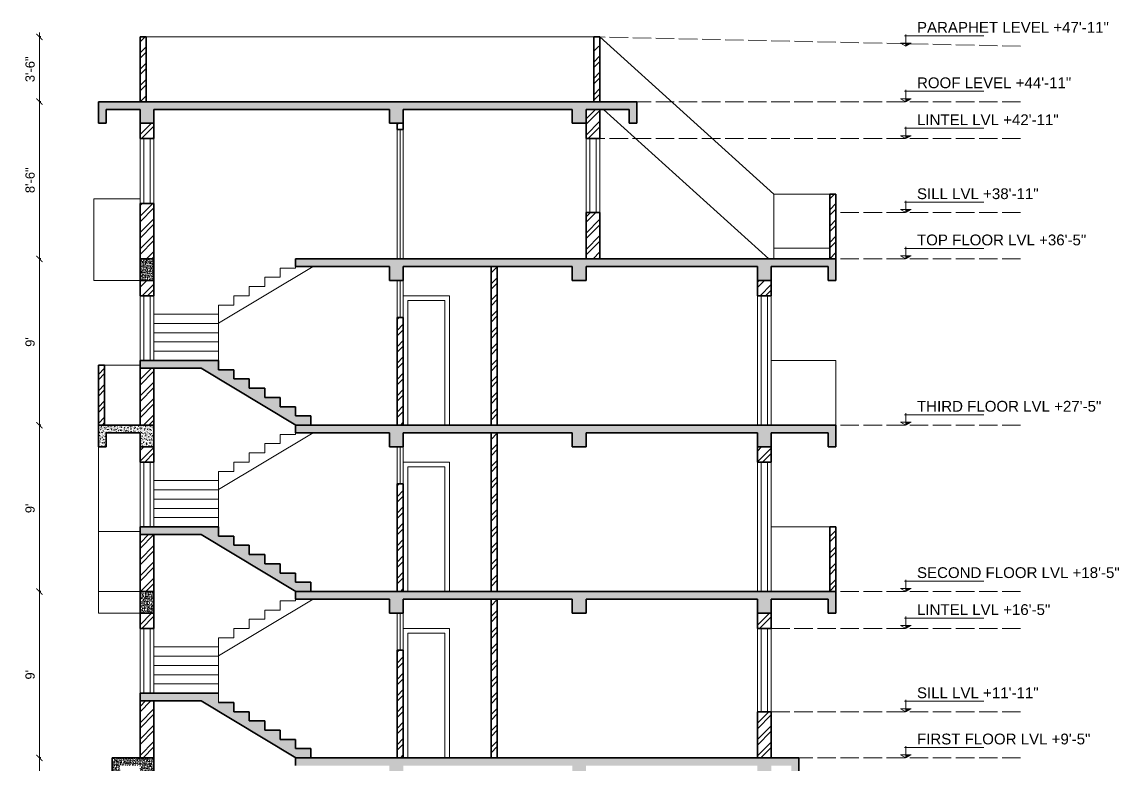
# Model space of a CAD drawing. Header units: inches. Extents: x 122663 to 154153, y 34228 to 39758.
# Drawn here: x 125015 to 125728, y 36580 to 37062 of the extents above; entities that cross this region are included whole.
import ezdxf

# ---------------------------------------------------------------- set-up
doc = ezdxf.new("R2010")
doc.units = ezdxf.units.IN
doc.header["$MEASUREMENT"] = 0
doc.header["$PDMODE"] = 35
doc.linetypes.add('ACAD_ISO02W100', pattern=[15, 12, -3])
for name, color, linetype, lineweight in [('Hatch', 9, 'Continuous', 9), ('Hidden', 254, 'ACAD_ISO02W100', 15), ('Stairs', 61, 'Continuous', 18), ('TEXT', 255, 'Continuous', 35), ('Walls', 11, 'Continuous', 35), ('Windows', 151, 'Continuous', 15)]:
    doc.layers.add(name, color=color, linetype=linetype, lineweight=lineweight)
doc.styles.get("Standard").update_dxf_attribs({"font": 'arial.ttf'})
doc.dimstyles.get("Standard").update_dxf_attribs({"dimtxt": 6, "dimasz": 4, "dimexe": 0, "dimexo": 6, "dimgap": 3, "dimtad": 1, "dimdec": 0, "dimzin": 0, "dimdsep": 46, "dimlunit": 4, "dimtxsty": 'Standard', "dimblk": 'ARCHTICK', "dimcen": 0.09, "dimdle": 3, "dimclrd": 256, "dimadec": 0, "dimazin": 0, "dimtfac": 1, "dimtdec": 0, "dimtofl": 0, "dimtmove": 0, "dimatfit": 3, "dimfxl": 1, "dimfxlon": 1, "dimtolj": 1, "dimtzin": 0, "dimlwd": -1, "dimarcsym": 0})
pattern_1 = [(50, (32871.2815, 140.6406), (2.151780548, -0.188256405), [0.225, -2.475]), (355, (32871.2815, 140.6406), (-0.416254, 2.2565764), [0.18, -1.98]), (100.4514445, (32871.4608, 140.6249), (1.73552654, 2.068319973), [0.191220576, -2.103426336]), (46.1842, (32871.2815, 141.2406), (3.20172399, -0.49655784), [0.3375, -3.7125]), (96.6356355, (32871.5483, 141.1992), (2.80398584, 2.9223558), [0.28683103, -3.15514128]), (351.184164, (32871.2815, 141.2406), (2.80398584, 2.9223558), [0.27, -2.97]), (21, (32871.5815, 141.0906), (1.790721156, -1.207856672), [0.225, -2.475]), (326, (32871.5815, 141.0906), (0.729945996, 2.175450135), [0.18, -1.98]), (71.4514447, (32871.7307, 140.99), (2.52066713, 0.96759346), [0.19122057, -2.103426336]), (37.5, (32871.2815, 140.6406), (0.036479566, 0.9986815615), [0, -1.956, 0, -2.01, 0, -1.9875]), (7.5, (32871.2815, 140.6406), (0.789208612, 1.183235136), [0, -1.146, 0, -1.911, 0, -0.7575]), (327.5, (32870.6125, 140.6406), (1.6014673085, -0.067664615), [0, -0.75, 0, -2.34, 0, -3.105]), (317.5, (32870.3125, 140.6406), (1.749558508, 0.300314947), [0, -0.975, 0, -1.554, 0, -2.205])]
pattern_2 = [(45, (32941.093, 140.6406), (-5.30330086, 5.30330086), []), (45, (32944.629, 140.6406), (-5.30330086, 5.30330086), [])]
pattern_3 = [(50, (32941.0932, 140.6406), (2.151780548, -0.188256405), [0.225, -2.475]), (355, (32941.0932, 140.6406), (-0.416254, 2.2565764), [0.18, -1.98]), (100.4514445, (32941.2725, 140.6249), (1.73552654, 2.068319973), [0.191220576, -2.103426336]), (46.1842, (32941.0932, 141.2406), (3.20172399, -0.49655784), [0.3375, -3.7125]), (96.6356355, (32941.36, 141.1992), (2.80398584, 2.9223558), [0.28683103, -3.15514128]), (351.184164, (32941.0932, 141.2406), (2.80398584, 2.9223558), [0.27, -2.97]), (21, (32941.3932, 141.0906), (1.790721156, -1.207856672), [0.225, -2.475]), (326, (32941.3932, 141.0906), (0.729945996, 2.175450135), [0.18, -1.98]), (71.4514447, (32941.5424, 140.99), (2.52066713, 0.96759346), [0.19122057, -2.103426336]), (37.5, (32941.0932, 140.6406), (0.036479566, 0.9986815615), [0, -1.956, 0, -2.01, 0, -1.9875]), (7.5, (32941.0932, 140.6406), (0.789208612, 1.183235136), [0, -1.146, 0, -1.911, 0, -0.7575]), (327.5, (32940.4242, 140.6406), (1.6014673085, -0.067664615), [0, -0.75, 0, -2.34, 0, -3.105]), (317.5, (32940.1242, 140.6406), (1.749558508, 0.300314947), [0, -0.975, 0, -1.554, 0, -2.205])]
pattern_4 = [(45, (32939.4145, 140.6406), (-5.30330086, 5.30330086), []), (45, (32942.95, 140.6406), (-5.30330086, 5.30330086), [])]
pattern_5 = [(45, (32828.1946, 140.6406), (-5.30330086, 5.30330086), []), (45, (32831.73, 140.6406), (-5.30330086, 5.30330086), [])]

# ---------------------------------------------------------------- blocks, each defined once
blk = doc.blocks.new('ARROW')
at = {"layer": 'Hatch'}
h = blk.add_hatch(color=256, dxfattribs=at)
h.dxf.hatch_style = 1
h.paths.add_polyline_path([(12191116, -1270860), (12191485, -1270660), (12191116, -1270660)])
for p, q in [((12191016, -1270160), (12196383, -1270160)), ((12191116, -1270860), (12191116, -1270060)), ((12191485, -1270660), (12190746, -1270660)), ((12190746, -1270660), (12191116, -1270860)), ((12191485, -1270660), (12191116, -1270860))]:
    blk.add_line(p, q, dxfattribs=at)
blk = doc.blocks.new('_ArchTick')
at = {"color": 0, "linetype": 'ByBlock', "const_width": 0.15}
blk.add_lwpolyline([(-0.5, -0.5), (0.5, 0.5)], dxfattribs=at)
blk = doc.blocks.new('*D1422')
at = {"layer": 'Defpoints', "color": 0, "transparency": 16777216}
for p in [(125026.52, 36583.93), (125091.86, 36583.93), (125091.86, 36470.93)]:
    blk.add_point(p, dxfattribs=at)
at = {"layer": 'Windows', "transparency": 16777216}
blk.add_line((125026.52, 36467.93), (125026.52, 36586.93), dxfattribs=at)
at = {"layer": 'Windows', "color": 0, "lineweight": -2, "transparency": 16777216}
for p, q in [((125027.52, 36583.93), (125026.52, 36583.93)), ((125027.52, 36470.93), (125026.52, 36470.93))]:
    blk.add_line(p, q, dxfattribs=at)
at = {"layer": 'Windows', "transparency": 16777216, "xscale": 4, "yscale": 4, "zscale": 4}
for p, rotation in [((125026.52, 36583.93), 90), ((125026.52, 36470.93), 270)]:
    blk.add_blockref('_ArchTick', p, dxfattribs=dict(at, rotation=rotation))
at = {"layer": 'Windows', "color": 0, "lineweight": -2, "transparency": 16777216, "insert": (125020.46, 36527.43), "char_height": 6, "attachment_point": 5, "rotation": 90}
blk.add_mtext('\\A1;9\'-5"', dxfattribs=at)
blk = doc.blocks.new('*D1423')
at = {"layer": 'Defpoints', "color": 0, "transparency": 16777216}
for p in [(125026.52, 36691.93), (125091.86, 36691.93), (125091.86, 36583.93)]:
    blk.add_point(p, dxfattribs=at)
at = {"layer": 'Windows', "transparency": 16777216}
blk.add_line((125026.52, 36580.93), (125026.52, 36694.93), dxfattribs=at)
at = {"layer": 'Windows', "color": 0, "lineweight": -2, "transparency": 16777216}
for p, q in [((125027.52, 36691.93), (125026.52, 36691.93)), ((125027.52, 36583.93), (125026.52, 36583.93))]:
    blk.add_line(p, q, dxfattribs=at)
at = {"layer": 'Windows', "transparency": 16777216, "xscale": 4, "yscale": 4, "zscale": 4}
for p, rotation in [((125026.52, 36691.93), 90), ((125026.52, 36583.93), 270)]:
    blk.add_blockref('_ArchTick', p, dxfattribs=dict(at, rotation=rotation))
at = {"layer": 'Windows', "color": 0, "lineweight": -2, "transparency": 16777216, "insert": (125020.46, 36637.93), "char_height": 6, "attachment_point": 5, "rotation": 90}
blk.add_mtext("\\A1;9'", dxfattribs=at)
blk = doc.blocks.new('*D1424')
at = {"layer": 'Defpoints', "color": 0, "transparency": 16777216}
for p in [(125026.52, 36799.93), (125091.86, 36799.93), (125091.86, 36691.93)]:
    blk.add_point(p, dxfattribs=at)
at = {"layer": 'Windows', "transparency": 16777216}
blk.add_line((125026.52, 36688.93), (125026.52, 36802.93), dxfattribs=at)
at = {"layer": 'Windows', "color": 0, "lineweight": -2, "transparency": 16777216}
for p, q in [((125027.52, 36799.93), (125026.52, 36799.93)), ((125027.52, 36691.93), (125026.52, 36691.93))]:
    blk.add_line(p, q, dxfattribs=at)
at = {"layer": 'Windows', "transparency": 16777216, "xscale": 4, "yscale": 4, "zscale": 4}
for p, rotation in [((125026.52, 36799.93), 90), ((125026.52, 36691.93), 270)]:
    blk.add_blockref('_ArchTick', p, dxfattribs=dict(at, rotation=rotation))
at = {"layer": 'Windows', "color": 0, "lineweight": -2, "transparency": 16777216, "insert": (125020.46, 36745.93), "char_height": 6, "attachment_point": 5, "rotation": 90}
blk.add_mtext("\\A1;9'", dxfattribs=at)
blk = doc.blocks.new('*D1425')
at = {"layer": 'Defpoints', "color": 0, "transparency": 16777216}
for p in [(125026.52, 36907.93), (125091.86, 36907.93), (125091.86, 36799.93)]:
    blk.add_point(p, dxfattribs=at)
at = {"layer": 'Windows', "transparency": 16777216}
blk.add_line((125026.52, 36796.93), (125026.52, 36910.93), dxfattribs=at)
at = {"layer": 'Windows', "color": 0, "lineweight": -2, "transparency": 16777216}
for p, q in [((125027.52, 36907.93), (125026.52, 36907.93)), ((125027.52, 36799.93), (125026.52, 36799.93))]:
    blk.add_line(p, q, dxfattribs=at)
at = {"layer": 'Windows', "transparency": 16777216, "xscale": 4, "yscale": 4, "zscale": 4}
for p, rotation in [((125026.52, 36907.93), 90), ((125026.52, 36799.93), 270)]:
    blk.add_blockref('_ArchTick', p, dxfattribs=dict(at, rotation=rotation))
at = {"layer": 'Windows', "color": 0, "lineweight": -2, "transparency": 16777216, "insert": (125020.46, 36853.93), "char_height": 6, "attachment_point": 5, "rotation": 90}
blk.add_mtext("\\A1;9'", dxfattribs=at)
blk = doc.blocks.new('*D1426')
at = {"layer": 'Defpoints', "color": 0, "transparency": 16777216}
for p in [(125026.52, 37009.93), (125091.86, 37009.93), (125091.86, 36907.93)]:
    blk.add_point(p, dxfattribs=at)
at = {"layer": 'Windows', "transparency": 16777216}
blk.add_line((125026.52, 36904.93), (125026.52, 37012.93), dxfattribs=at)
at = {"layer": 'Windows', "color": 0, "lineweight": -2, "transparency": 16777216}
for p, q in [((125027.52, 37009.93), (125026.52, 37009.93)), ((125027.52, 36907.93), (125026.52, 36907.93))]:
    blk.add_line(p, q, dxfattribs=at)
at = {"layer": 'Windows', "transparency": 16777216, "xscale": 4, "yscale": 4, "zscale": 4}
for p, rotation in [((125026.52, 37009.93), 90), ((125026.52, 36907.93), 270)]:
    blk.add_blockref('_ArchTick', p, dxfattribs=dict(at, rotation=rotation))
at = {"layer": 'Windows', "color": 0, "lineweight": -2, "transparency": 16777216, "insert": (125020.46, 36958.93), "char_height": 6, "attachment_point": 5, "rotation": 90}
blk.add_mtext('\\A1;8\'-6"', dxfattribs=at)
blk = doc.blocks.new('*D1193')
at = {"layer": 'Defpoints', "color": 0, "transparency": 16777216}
for p in [(125004.54, 37009.93), (125091.86, 37009.93), (125091.86, 36470.93)]:
    blk.add_point(p, dxfattribs=at)
at = {"layer": 'Windows', "transparency": 16777216}
blk.add_line((125004.54, 36467.93), (125004.54, 37012.93), dxfattribs=at)
at = {"layer": 'Windows', "color": 0, "lineweight": -2, "transparency": 16777216}
for p, q in [((125005.54, 37009.93), (125004.54, 37009.93)), ((125005.54, 36470.93), (125004.54, 36470.93))]:
    blk.add_line(p, q, dxfattribs=at)
at = {"layer": 'Windows', "transparency": 16777216, "xscale": 4, "yscale": 4, "zscale": 4}
for p, rotation in [((125004.54, 37009.93), 90), ((125004.54, 36470.93), 270)]:
    blk.add_blockref('_ArchTick', p, dxfattribs=dict(at, rotation=rotation))
at = {"layer": 'Windows', "color": 0, "lineweight": -2, "transparency": 16777216, "insert": (124998.53, 36740.43), "char_height": 6, "attachment_point": 5, "rotation": 90}
blk.add_mtext('\\A1;44\'-11"', dxfattribs=at)
blk = doc.blocks.new('*D1431')
at = {"layer": 'Defpoints', "color": 0, "transparency": 16777216}
for p in [(125026.52, 37051.93), (125091.86, 37051.93), (125091.86, 37009.93)]:
    blk.add_point(p, dxfattribs=at)
at = {"layer": 'Windows', "transparency": 16777216}
blk.add_line((125026.52, 37006.93), (125026.52, 37054.93), dxfattribs=at)
at = {"layer": 'Windows', "color": 0, "lineweight": -2, "transparency": 16777216}
for p, q in [((125027.52, 37051.93), (125026.52, 37051.93)), ((125027.52, 37009.93), (125026.52, 37009.93))]:
    blk.add_line(p, q, dxfattribs=at)
at = {"layer": 'Windows', "transparency": 16777216, "xscale": 4, "yscale": 4, "zscale": 4}
for p, rotation in [((125026.52, 37051.93), 90), ((125026.52, 37009.93), 270)]:
    blk.add_blockref('_ArchTick', p, dxfattribs=dict(at, rotation=rotation))
at = {"layer": 'Windows', "color": 0, "lineweight": -2, "transparency": 16777216, "insert": (125020.46, 37030.93), "char_height": 6, "attachment_point": 5, "rotation": 90}
blk.add_mtext('\\A1;3\'-6"', dxfattribs=at)

msp = doc.modelspace()

# ---------------------------------------------------------------- hatches: boundary and pattern name
at = {"layer": 'Hatch'}
h = msp.add_hatch(dxfattribs=at)
h.set_pattern_fill('ANSI32', color=256, scale=20)
h.set_pattern_definition(pattern_2)
h.paths.add_polyline_path([(125095.86, 37051.93), (125091.86, 37051.93), (125091.86, 37009.93), (125095.86, 37009.93)])
h = msp.add_hatch(dxfattribs=at)
h.set_pattern_fill('ANSI32', color=256, scale=20)
h.set_pattern_definition([(45, (32828.1946, 140.6406), (-5.30330086, 5.30330086), []), (45, (32831.73, 140.6406), (-5.30330086, 5.30330086), [])])
h.paths.add_polyline_path([(125386.64, 37009.93), (125390.64, 37009.93), (125390.64, 37045.93), (125386.64, 37045.93)])
h = msp.add_hatch(dxfattribs=at)
h.set_pattern_fill('AR-CONC', color=256, scale=0.3)
h.set_pattern_definition(pattern_1)
h.paths.add_polyline_path([(125414.64, 36995.93), (125414.64, 37009.93), (125064.86, 37009.93), (125064.86, 36995.93), (125069.86, 36995.93), (125069.86, 37004.93), (125091.86, 37004.93), (125091.86, 36995.93), (125100.86, 36995.93), (125100.86, 37004.93), (125253.86, 37004.93), (125253.86, 36995.93), (125262.86, 36995.93), (125262.86, 37004.93), (125372.64, 37004.93), (125372.64, 36995.93), (125381.64, 36995.93), (125381.64, 37004.93), (125409.64, 37004.93), (125409.64, 36995.93)])
h = msp.add_hatch(dxfattribs=at)
h.set_pattern_fill('ANSI32', color=256, scale=20)
h.set_pattern_definition(pattern_5)
h.paths.add_polyline_path([(125390.64, 37004.93), (125381.64, 37004.93), (125381.64, 36985.93), (125390.64, 36985.93)])
h = msp.add_hatch(dxfattribs=at)
h.set_pattern_fill('ANSI32', color=256, scale=20)
h.set_pattern_definition(pattern_2)
h.paths.add_polyline_path([(125091.86, 36995.93), (125091.86, 36985.93), (125100.86, 36985.93), (125100.86, 36995.93)])
h = msp.add_hatch(dxfattribs=at)
h.set_pattern_fill('ANSI32', color=256, scale=20)
h.set_pattern_definition([(45, (13253.1824, 140.6406), (-5.30330086, 5.30330086), []), (45, (13256.718, 140.6406), (-5.30330086, 5.30330086), [])])
h.paths.add_polyline_path([(125262.86, 36991.93), (125262.86, 36995.93), (125258.86, 36995.93), (125258.86, 36991.93)])
h = msp.add_hatch(dxfattribs=at)
h.set_pattern_fill('ANSI32', color=256, scale=20)
h.set_pattern_definition(pattern_4)
h.paths.add_polyline_path([(125543.86, 36949.93), (125539.86, 36949.93), (125539.86, 36907.93), (125543.86, 36907.93)])
h = msp.add_hatch(dxfattribs=at)
h.set_pattern_fill('ANSI32', color=256, scale=20)
h.set_pattern_definition(pattern_2)
h.paths.add_polyline_path([(125100.86, 36943.93), (125091.86, 36943.93), (125091.86, 36907.93), (125100.86, 36907.93)])
h = msp.add_hatch(dxfattribs=at)
h.set_pattern_fill('ANSI32', color=256, scale=20)
h.set_pattern_definition(pattern_5)
h.paths.add_polyline_path([(125381.64, 36907.93), (125390.64, 36907.93), (125390.64, 36937.93), (125381.64, 36937.93)])
h = msp.add_hatch(dxfattribs=at)
h.set_pattern_fill('AR-CONC', color=256, scale=0.3)
h.set_pattern_definition(pattern_3)
h.paths.add_polyline_path([(125091.86, 36893.93), (125100.86, 36893.93), (125100.86, 36907.93), (125091.86, 36907.93)])
h = msp.add_hatch(dxfattribs=at)
h.set_pattern_fill('AR-CONC', color=256, scale=0.3)
h.set_pattern_definition(pattern_1)
h.paths.add_polyline_path([(125192.86, 36907.93), (125192.86, 36902.93), (125253.86, 36902.93), (125253.86, 36893.93), (125262.86, 36893.93), (125262.86, 36902.93), (125372.64, 36902.93), (125372.64, 36893.93), (125381.64, 36893.93), (125381.64, 36902.93), (125492.86, 36902.93), (125492.86, 36893.93), (125501.86, 36893.93), (125501.86, 36902.93), (125538.86, 36902.93), (125538.86, 36893.93), (125543.86, 36893.93), (125543.86, 36907.93)])
h = msp.add_hatch(dxfattribs=at)
h.set_pattern_fill('ANSI32', color=256, scale=20)
h.set_pattern_definition([(45, (32941.093, 356.6406), (-5.30330086, 5.30330086), []), (45, (32944.629, 356.6406), (-5.30330086, 5.30330086), [])])
h.paths.add_polyline_path([(125323.86, 36902.93), (125319.86, 36902.93), (125319.86, 36799.93), (125323.86, 36799.93)])
h = msp.add_hatch(dxfattribs=at)
h.set_pattern_fill('ANSI32', color=256, scale=20)
h.set_pattern_definition(pattern_2)
h.paths.add_polyline_path([(125091.86, 36883.93), (125100.86, 36883.93), (125100.86, 36893.93), (125091.86, 36893.93)])
h = msp.add_hatch(dxfattribs=at)
h.set_pattern_fill('ANSI32', color=256, scale=20)
h.set_pattern_definition(pattern_4)
h.paths.add_polyline_path([(125501.86, 36883.93), (125501.86, 36893.93), (125492.86, 36893.93), (125492.86, 36883.93)])
h = msp.add_hatch(dxfattribs=at)
h.set_pattern_fill('ANSI32', color=256, scale=20)
h.set_pattern_definition([(45, (11500.065, 297.5166), (-5.30330086, 5.30330086), []), (45, (11503.6005, 297.5166), (-5.30330086, 5.30330086), [])])
h.paths.add_polyline_path([(125262.86, 36869.93), (125258.86, 36869.93), (125258.86, 36799.93), (125262.86, 36799.93)])
h = msp.add_hatch(dxfattribs=at)
h.set_pattern_fill('ANSI32', color=256, scale=20)
h.set_pattern_definition([(45, (32953.093, 140.6406), (-5.30330086, 5.30330086), []), (45, (32956.629, 140.6406), (-5.30330086, 5.30330086), [])])
h.paths.add_polyline_path([(125064.86, 36799.93), (125068.86, 36799.93), (125068.86, 36838.93), (125064.86, 36838.93)])
h = msp.add_hatch(dxfattribs=at)
h.set_pattern_fill('AR-CONC', color=256, scale=0.3)
h.set_pattern_definition(pattern_3)
h.paths.add_polyline_path([(125193.14, 36799.93), (125202.86, 36799.93), (125202.86, 36805.93), (125192.86, 36805.93), (125192.86, 36811.93), (125182.86, 36811.93), (125182.86, 36817.93), (125172.86, 36817.93), (125172.86, 36823.93), (125162.86, 36823.93), (125162.86, 36829.93), (125152.86, 36829.93), (125152.86, 36835.93), (125142.86, 36835.93), (125142.86, 36841.93), (125091.86, 36841.93), (125091.86, 36836.93), (125131.47, 36836.93)])
h = msp.add_hatch(dxfattribs=at)
h.set_pattern_fill('ANSI32', color=256, scale=20)
h.set_pattern_definition(pattern_2)
h.paths.add_polyline_path([(125100.86, 36836.93), (125091.86, 36836.93), (125091.86, 36799.93), (125100.86, 36799.93)])
h = msp.add_hatch(dxfattribs=at)
h.set_pattern_fill('AR-CONC', color=256, scale=0.3)
h.set_pattern_definition(pattern_1)
h.paths.add_polyline_path([(125091.86, 36794.93), (125091.86, 36785.93), (125100.86, 36785.93), (125100.86, 36799.93), (125091.86, 36799.93), (125064.86, 36799.93), (125064.86, 36785.93), (125069.86, 36785.93), (125069.86, 36794.93)])
h = msp.add_hatch(dxfattribs=at)
h.set_pattern_fill('AR-CONC', color=256, scale=0.3)
h.set_pattern_definition(pattern_1)
h.paths.add_polyline_path([(125192.86, 36799.93), (125192.86, 36794.93), (125253.86, 36794.93), (125253.86, 36785.93), (125262.86, 36785.93), (125262.86, 36794.93), (125372.64, 36794.93), (125372.64, 36785.93), (125381.64, 36785.93), (125381.64, 36794.93), (125492.86, 36794.93), (125492.86, 36785.93), (125501.86, 36785.93), (125501.86, 36794.93), (125538.86, 36794.93), (125538.86, 36785.93), (125543.86, 36785.93), (125543.86, 36799.93)])
h = msp.add_hatch(dxfattribs=at)
h.set_pattern_fill('ANSI32', color=256, scale=20)
h.set_pattern_definition([(45, (32941.093, 248.6406), (-5.30330086, 5.30330086), []), (45, (32944.629, 248.6406), (-5.30330086, 5.30330086), [])])
h.paths.add_polyline_path([(125323.86, 36794.93), (125319.86, 36794.93), (125319.86, 36691.93), (125323.86, 36691.93)])
h = msp.add_hatch(dxfattribs=at)
h.set_pattern_fill('ANSI32', color=256, scale=20)
h.set_pattern_definition(pattern_2)
h.paths.add_polyline_path([(125100.86, 36785.93), (125091.86, 36785.93), (125091.86, 36775.93), (125100.86, 36775.93)])
h = msp.add_hatch(dxfattribs=at)
h.set_pattern_fill('ANSI32', color=256, scale=20)
h.set_pattern_definition(pattern_4)
h.paths.add_polyline_path([(125501.86, 36785.93), (125492.86, 36785.93), (125492.86, 36775.93), (125501.86, 36775.93)])
h = msp.add_hatch(dxfattribs=at)
h.set_pattern_fill('ANSI32', color=256, scale=20)
h.set_pattern_definition([(45, (11500.065, 189.5166), (-5.30330086, 5.30330086), []), (45, (11503.6005, 189.5166), (-5.30330086, 5.30330086), [])])
h.paths.add_polyline_path([(125262.86, 36761.93), (125258.86, 36761.93), (125258.86, 36691.93), (125262.86, 36691.93)])
h = msp.add_hatch(dxfattribs=at)
h.set_pattern_fill('AR-CONC', color=256, scale=0.3)
h.set_pattern_definition(pattern_3)
h.paths.add_polyline_path([(125152.86, 36721.93), (125152.86, 36727.93), (125142.86, 36727.93), (125142.86, 36733.93), (125091.86, 36733.93), (125091.86, 36728.93), (125131.47, 36728.93), (125193.14, 36691.93), (125202.86, 36691.93), (125202.86, 36697.93), (125192.86, 36697.93), (125192.86, 36703.93), (125182.86, 36703.93), (125182.86, 36709.93), (125172.86, 36709.93), (125172.86, 36715.93), (125162.86, 36715.93), (125162.86, 36721.93)])
h = msp.add_hatch(dxfattribs=at)
h.set_pattern_fill('ANSI32', color=256, scale=20)
h.set_pattern_definition(pattern_4)
h.paths.add_polyline_path([(125543.86, 36733.93), (125539.86, 36733.93), (125539.86, 36691.93), (125543.86, 36691.93)])
h = msp.add_hatch(dxfattribs=at)
h.set_pattern_fill('ANSI32', color=256, scale=20)
h.set_pattern_definition(pattern_2)
h.paths.add_polyline_path([(125091.86, 36691.93), (125100.86, 36691.93), (125100.86, 36728.93), (125091.86, 36728.93)])
h = msp.add_hatch(dxfattribs=at)
h.set_pattern_fill('AR-CONC', color=256, scale=0.3)
h.set_pattern_definition(pattern_3)
h.paths.add_polyline_path([(125091.86, 36677.93), (125100.86, 36677.93), (125100.86, 36691.93), (125091.86, 36691.93)])
h = msp.add_hatch(dxfattribs=at)
h.set_pattern_fill('AR-CONC', color=256, scale=0.3)
h.set_pattern_definition(pattern_1)
h.paths.add_polyline_path([(125372.64, 36677.93), (125381.64, 36677.93), (125381.64, 36686.93), (125492.86, 36686.93), (125492.86, 36677.93), (125501.86, 36677.93), (125501.86, 36686.93), (125538.86, 36686.93), (125538.86, 36677.93), (125543.86, 36677.93), (125543.86, 36691.93), (125192.86, 36691.93), (125192.86, 36686.93), (125253.86, 36686.93), (125253.86, 36677.93), (125262.86, 36677.93), (125262.86, 36686.93), (125372.64, 36686.93)])
h = msp.add_hatch(dxfattribs=at)
h.set_pattern_fill('ANSI32', color=256, scale=20)
h.set_pattern_definition(pattern_2)
h.paths.add_polyline_path([(125323.86, 36686.93), (125319.86, 36686.93), (125319.86, 36583.93), (125323.86, 36583.93)])
h = msp.add_hatch(dxfattribs=at)
h.set_pattern_fill('ANSI32', color=256, scale=20)
h.set_pattern_definition(pattern_2)
h.paths.add_polyline_path([(125091.86, 36677.93), (125091.86, 36667.93), (125100.86, 36667.93), (125100.86, 36677.93)])
h = msp.add_hatch(dxfattribs=at)
h.set_pattern_fill('ANSI32', color=256, scale=20)
h.set_pattern_definition(pattern_4)
h.paths.add_polyline_path([(125492.86, 36667.93), (125501.86, 36667.93), (125501.86, 36677.93), (125492.86, 36677.93)])
h = msp.add_hatch(dxfattribs=at)
h.set_pattern_fill('ANSI32', color=256, scale=20)
h.set_pattern_definition([(45, (11500.065, 81.5166), (-5.30330086, 5.30330086), []), (45, (11503.6005, 81.5166), (-5.30330086, 5.30330086), [])])
h.paths.add_polyline_path([(125258.86, 36583.93), (125262.86, 36583.93), (125262.86, 36653.93), (125258.86, 36653.93)])
h = msp.add_hatch(dxfattribs=at)
h.set_pattern_fill('AR-CONC', color=256, scale=0.3)
h.set_pattern_definition(pattern_3)
h.paths.add_polyline_path([(125152.86, 36619.93), (125142.86, 36619.93), (125142.86, 36625.93), (125091.86, 36625.93), (125091.86, 36620.93), (125131.47, 36620.93), (125193.14, 36583.93), (125202.86, 36583.93), (125202.86, 36589.93), (125192.86, 36589.93), (125192.86, 36595.93), (125182.86, 36595.93), (125182.86, 36601.93), (125172.86, 36601.93), (125172.86, 36607.93), (125162.86, 36607.93), (125162.86, 36613.93), (125152.86, 36613.93)])
h = msp.add_hatch(dxfattribs=at)
h.set_pattern_fill('ANSI32', color=256, scale=20)
h.set_pattern_definition(pattern_2)
h.paths.add_polyline_path([(125100.86, 36620.93), (125091.86, 36620.93), (125091.86, 36583.93), (125100.86, 36583.93)])
h = msp.add_hatch(dxfattribs=at)
h.set_pattern_fill('ANSI32', color=256, scale=20)
h.set_pattern_definition(pattern_4)
h.paths.add_polyline_path([(125492.86, 36583.93), (125501.86, 36583.93), (125501.86, 36613.93), (125492.86, 36613.93)])
h = msp.add_hatch(dxfattribs=at)
h.set_pattern_fill('AR-CONC', color=256, scale=0.3)
h.set_pattern_definition(pattern_1)
h.paths.add_polyline_path([(125091.86, 36569.93), (125100.86, 36569.93), (125100.86, 36583.93), (125091.86, 36583.93), (125073.86, 36583.93), (125073.86, 36569.93), (125078.86, 36569.93), (125078.86, 36578.93), (125091.86, 36578.93)])
h = msp.add_hatch(dxfattribs=at)
h.set_pattern_fill('AR-CONC', color=256, scale=0.3)
h.set_pattern_definition(pattern_1)
h.paths.add_polyline_path([(125192.86, 36583.93), (125192.86, 36578.93), (125253.86, 36578.93), (125253.86, 36569.93), (125262.86, 36569.93), (125262.86, 36578.93), (125372.64, 36578.93), (125372.64, 36569.93), (125381.64, 36569.93), (125381.64, 36578.93), (125492.86, 36578.93), (125492.86, 36569.93), (125501.86, 36569.93), (125501.86, 36578.93), (125514.86, 36578.93), (125514.86, 36569.93), (125519.86, 36569.93), (125519.86, 36583.93), (125503.53, 36583.93)])

# ---------------------------------------------------------------- linework, layer by layer
at = {"layer": 'Hidden'}
for p, q in [((125663.86, 37045.93), (125390.64, 37051.93)), ((125663.86, 37009.93), (125414.64, 37009.93)), ((125663.86, 36985.93), (125390.64, 36985.93)), ((125663.86, 36937.93), (125543.86, 36937.93)), ((125663.86, 36907.93), (125543.86, 36907.93)), ((125663.86, 36799.93), (125543.86, 36799.93)), ((125663.86, 36691.93), (125543.86, 36691.93)), ((125663.86, 36667.93), (125501.86, 36667.93)), ((125663.86, 36613.93), (125501.86, 36613.93)), ((125663.86, 36583.93), (125519.86, 36583.93))]:
    msp.add_line(p, q, dxfattribs=at)
at = {"layer": 'Stairs'}
for p, q in [((125390.64, 37051.93), (125503.64, 36949.93)), ((125392.85, 37004.93), (125500.31, 36907.93)), ((125539.86, 36949.93), (125503.64, 36949.93)), ((125503.64, 36949.93), (125503.64, 36907.93)), ((125503.64, 36914.93), (125539.86, 36914.93))]:
    msp.add_line(p, q, dxfattribs=at)
at = {"layer": 'Walls'}
for p, q in [((125091.86, 37009.93), (125091.86, 37051.93)), ((125091.86, 37051.93), (125095.86, 37051.93)), ((125095.86, 37009.93), (125095.86, 37051.93)), ((125386.64, 37009.93), (125386.64, 37051.93)), ((125386.64, 37051.93), (125390.64, 37051.93)), ((125390.64, 37009.93), (125390.64, 37051.93)), ((125091.86, 37009.93), (125064.86, 37009.93)), ((125064.86, 37009.93), (125064.86, 36995.93)), ((125091.86, 37009.93), (125414.64, 37009.93)), ((125414.64, 37009.93), (125414.64, 36995.93)), ((125069.86, 37004.93), (125069.86, 36995.93)), ((125069.86, 37004.93), (125091.86, 37004.93)), ((125091.86, 36995.93), (125091.86, 37004.93)), ((125100.86, 36995.93), (125100.86, 37004.93)), ((125100.86, 37004.93), (125253.86, 37004.93)), ((125253.86, 36995.93), (125253.86, 37004.93)), ((125262.86, 37004.93), (125372.64, 37004.93)), ((125262.86, 36995.93), (125262.86, 37004.93)), ((125372.64, 36995.93), (125372.64, 37004.93)), ((125381.64, 36985.93), (125381.64, 37004.93)), ((125381.64, 37004.93), (125409.64, 37004.93)), ((125381.64, 36995.93), (125381.64, 37004.93)), ((125390.64, 36985.93), (125390.64, 37004.93)), ((125409.64, 37004.93), (125409.64, 36995.93)), ((125069.86, 36995.93), (125064.86, 36995.93)), ((125091.86, 36985.93), (125091.86, 36995.93)), ((125091.86, 36995.93), (125100.86, 36995.93)), ((125100.86, 36985.93), (125100.86, 36995.93)), ((125253.86, 36995.93), (125262.86, 36995.93)), ((125258.86, 36995.93), (125258.86, 36991.93)), ((125262.86, 36995.93), (125262.86, 36991.93)), ((125372.64, 36995.93), (125381.64, 36995.93)), ((125409.64, 36995.93), (125414.64, 36995.93)), ((125258.86, 36991.93), (125262.86, 36991.93)), ((125100.86, 36985.93), (125091.86, 36985.93)), ((125390.64, 36985.93), (125381.64, 36985.93)), ((125543.86, 36949.93), (125539.86, 36949.93)), ((125539.86, 36949.93), (125539.86, 36907.93)), ((125543.86, 36949.93), (125543.86, 36907.93)), ((125091.86, 36907.93), (125091.86, 36943.93)), ((125100.86, 36943.93), (125091.86, 36943.93)), ((125100.86, 36907.93), (125100.86, 36943.93)), ((125381.64, 36907.93), (125381.64, 36937.93)), ((125390.64, 36937.93), (125381.64, 36937.93)), ((125390.64, 36907.93), (125390.64, 36937.93)), ((125091.86, 36893.93), (125091.86, 36907.93)), ((125100.86, 36907.93), (125091.86, 36907.93)), ((125100.86, 36893.93), (125100.86, 36907.93)), ((125192.86, 36907.93), (125543.86, 36907.93)), ((125192.86, 36902.93), (125192.86, 36907.93)), ((125192.86, 36902.93), (125253.86, 36902.93)), ((125253.86, 36893.93), (125253.86, 36902.93)), ((125262.86, 36902.93), (125372.64, 36902.93)), ((125262.86, 36893.93), (125262.86, 36902.93)), ((125319.86, 36799.93), (125319.86, 36902.93)), ((125323.86, 36799.93), (125323.86, 36902.93)), ((125372.64, 36893.93), (125372.64, 36902.93)), ((125381.64, 36902.93), (125492.86, 36902.93)), ((125381.64, 36893.93), (125381.64, 36902.93)), ((125492.86, 36893.93), (125492.86, 36902.93)), ((125501.86, 36893.93), (125501.86, 36902.93)), ((125538.86, 36902.93), (125501.86, 36902.93)), ((125538.86, 36902.93), (125538.86, 36893.93)), ((125543.86, 36907.93), (125543.86, 36893.93)), ((125091.86, 36883.93), (125091.86, 36893.93)), ((125100.86, 36893.93), (125091.86, 36893.93)), ((125100.86, 36883.93), (125100.86, 36893.93)), ((125253.86, 36893.93), (125262.86, 36893.93)), ((125372.64, 36893.93), (125381.64, 36893.93)), ((125492.86, 36883.93), (125492.86, 36893.93)), ((125492.86, 36893.93), (125501.86, 36893.93)), ((125501.86, 36883.93), (125501.86, 36893.93)), ((125538.86, 36893.93), (125543.86, 36893.93)), ((125100.86, 36883.93), (125091.86, 36883.93)), ((125501.86, 36883.93), (125492.86, 36883.93)), ((125258.86, 36869.93), (125262.86, 36869.93)), ((125258.86, 36869.93), (125258.86, 36799.93)), ((125262.86, 36869.93), (125262.86, 36799.93)), ((125064.86, 36799.93), (125064.86, 36838.93)), ((125064.86, 36838.93), (125068.86, 36838.93)), ((125068.86, 36838.93), (125068.86, 36799.93)), ((125091.86, 36836.93), (125091.86, 36841.93)), ((125142.86, 36841.93), (125091.86, 36841.93)), ((125142.86, 36835.93), (125142.86, 36841.93)), ((125091.86, 36799.93), (125091.86, 36836.93)), ((125131.47, 36836.93), (125091.86, 36836.93)), ((125100.86, 36799.93), (125100.86, 36836.93)), ((125131.47, 36836.93), (125193.14, 36799.93)), ((125152.86, 36835.93), (125142.86, 36835.93)), ((125152.86, 36829.93), (125152.86, 36835.93)), ((125152.86, 36829.93), (125152.86, 36835.93)), ((125162.86, 36829.93), (125152.86, 36829.93)), ((125162.86, 36823.93), (125162.86, 36829.93)), ((125172.86, 36823.93), (125162.86, 36823.93)), ((125172.86, 36817.93), (125172.86, 36823.93)), ((125182.86, 36817.93), (125172.86, 36817.93)), ((125182.86, 36811.93), (125182.86, 36817.93)), ((125192.86, 36811.93), (125182.86, 36811.93)), ((125192.86, 36805.93), (125192.86, 36811.93)), ((125202.86, 36805.93), (125192.86, 36805.93)), ((125202.86, 36799.93), (125202.86, 36805.93)), ((125091.86, 36799.93), (125064.86, 36799.93)), ((125064.86, 36799.93), (125064.86, 36785.93)), ((125091.86, 36799.93), (125100.86, 36799.93)), ((125100.86, 36785.93), (125100.86, 36799.93)), ((125192.86, 36799.93), (125543.86, 36799.93)), ((125192.86, 36794.93), (125192.86, 36799.93)), ((125543.86, 36799.93), (125543.86, 36785.93)), ((125069.86, 36794.93), (125069.86, 36785.93)), ((125069.86, 36794.93), (125091.86, 36794.93)), ((125091.86, 36785.93), (125091.86, 36794.93)), ((125192.86, 36794.93), (125253.86, 36794.93)), ((125253.86, 36785.93), (125253.86, 36794.93)), ((125262.86, 36794.93), (125372.64, 36794.93)), ((125262.86, 36785.93), (125262.86, 36794.93)), ((125319.86, 36691.93), (125319.86, 36794.93)), ((125323.86, 36691.93), (125323.86, 36794.93)), ((125372.64, 36785.93), (125372.64, 36794.93)), ((125381.64, 36794.93), (125492.86, 36794.93)), ((125381.64, 36785.93), (125381.64, 36794.93)), ((125492.86, 36785.93), (125492.86, 36794.93)), ((125501.86, 36785.93), (125501.86, 36794.93)), ((125538.86, 36794.93), (125501.86, 36794.93)), ((125538.86, 36794.93), (125538.86, 36785.93)), ((125069.86, 36785.93), (125064.86, 36785.93)), ((125091.86, 36775.93), (125091.86, 36785.93)), ((125091.86, 36785.93), (125100.86, 36785.93)), ((125100.86, 36775.93), (125100.86, 36785.93)), ((125253.86, 36785.93), (125262.86, 36785.93)), ((125372.64, 36785.93), (125381.64, 36785.93)), ((125492.86, 36775.93), (125492.86, 36785.93)), ((125492.86, 36785.93), (125501.86, 36785.93)), ((125501.86, 36775.93), (125501.86, 36785.93)), ((125538.86, 36785.93), (125543.86, 36785.93)), ((125100.86, 36775.93), (125091.86, 36775.93)), ((125501.86, 36775.93), (125492.86, 36775.93)), ((125258.86, 36761.93), (125262.86, 36761.93)), ((125258.86, 36761.93), (125258.86, 36691.93)), ((125262.86, 36761.93), (125262.86, 36691.93)), ((125091.86, 36728.93), (125091.86, 36733.93)), ((125142.86, 36733.93), (125091.86, 36733.93)), ((125142.86, 36727.93), (125142.86, 36733.93)), ((125543.86, 36733.93), (125539.86, 36733.93)), ((125539.86, 36733.93), (125539.86, 36691.93)), ((125543.86, 36733.93), (125543.86, 36677.93)), ((125091.86, 36691.93), (125091.86, 36728.93)), ((125131.47, 36728.93), (125091.86, 36728.93)), ((125100.86, 36691.93), (125100.86, 36728.93)), ((125131.47, 36728.93), (125193.14, 36691.93)), ((125152.86, 36727.93), (125142.86, 36727.93)), ((125152.86, 36721.93), (125152.86, 36727.93)), ((125152.86, 36721.93), (125152.86, 36727.93)), ((125162.86, 36721.93), (125152.86, 36721.93)), ((125162.86, 36715.93), (125162.86, 36721.93)), ((125172.86, 36715.93), (125162.86, 36715.93)), ((125172.86, 36709.93), (125172.86, 36715.93)), ((125182.86, 36709.93), (125172.86, 36709.93)), ((125182.86, 36703.93), (125182.86, 36709.93)), ((125192.86, 36703.93), (125182.86, 36703.93)), ((125192.86, 36697.93), (125192.86, 36703.93)), ((125202.86, 36697.93), (125192.86, 36697.93)), ((125202.86, 36691.93), (125202.86, 36697.93)), ((125091.86, 36677.93), (125091.86, 36691.93)), ((125091.86, 36691.93), (125100.86, 36691.93)), ((125100.86, 36677.93), (125100.86, 36691.93)), ((125192.86, 36691.93), (125543.86, 36691.93)), ((125192.86, 36686.93), (125192.86, 36691.93)), ((125192.86, 36686.93), (125253.86, 36686.93)), ((125253.86, 36677.93), (125253.86, 36686.93)), ((125262.86, 36686.93), (125372.64, 36686.93)), ((125262.86, 36677.93), (125262.86, 36686.93)), ((125319.86, 36583.93), (125319.86, 36686.93)), ((125323.86, 36583.93), (125323.86, 36686.93)), ((125372.64, 36677.93), (125372.64, 36686.93)), ((125381.64, 36686.93), (125492.86, 36686.93)), ((125381.64, 36677.93), (125381.64, 36686.93)), ((125492.86, 36677.93), (125492.86, 36686.93)), ((125501.86, 36677.93), (125501.86, 36686.93)), ((125538.86, 36686.93), (125501.86, 36686.93)), ((125538.86, 36686.93), (125538.86, 36677.93)), ((125091.86, 36677.93), (125100.86, 36677.93)), ((125091.86, 36667.93), (125091.86, 36677.93)), ((125100.86, 36667.93), (125100.86, 36677.93)), ((125253.86, 36677.93), (125262.86, 36677.93)), ((125372.64, 36677.93), (125381.64, 36677.93)), ((125492.86, 36667.93), (125492.86, 36677.93)), ((125492.86, 36677.93), (125501.86, 36677.93)), ((125501.86, 36667.93), (125501.86, 36677.93)), ((125538.86, 36677.93), (125543.86, 36677.93)), ((125100.86, 36667.93), (125091.86, 36667.93)), ((125501.86, 36667.93), (125492.86, 36667.93)), ((125258.86, 36653.93), (125262.86, 36653.93)), ((125258.86, 36653.93), (125258.86, 36583.93)), ((125262.86, 36653.93), (125262.86, 36583.93)), ((125091.86, 36620.93), (125091.86, 36625.93)), ((125142.86, 36625.93), (125091.86, 36625.93)), ((125091.86, 36583.93), (125091.86, 36620.93)), ((125131.47, 36620.93), (125091.86, 36620.93)), ((125100.86, 36583.93), (125100.86, 36620.93)), ((125131.47, 36620.93), (125193.14, 36583.93)), ((125152.86, 36619.93), (125142.86, 36619.93)), ((125152.86, 36613.93), (125152.86, 36619.93)), ((125152.86, 36613.93), (125152.86, 36619.93)), ((125162.86, 36613.93), (125152.86, 36613.93)), ((125162.86, 36607.93), (125162.86, 36613.93)), ((125492.86, 36583.93), (125492.86, 36613.93)), ((125501.86, 36613.93), (125492.86, 36613.93)), ((125501.86, 36583.93), (125501.86, 36613.93)), ((125172.86, 36607.93), (125162.86, 36607.93)), ((125172.86, 36601.93), (125172.86, 36607.93)), ((125182.86, 36601.93), (125172.86, 36601.93)), ((125182.86, 36595.93), (125182.86, 36601.93)), ((125192.86, 36595.93), (125182.86, 36595.93)), ((125192.86, 36589.93), (125192.86, 36595.93)), ((125202.86, 36589.93), (125192.86, 36589.93)), ((125202.86, 36583.93), (125202.86, 36589.93)), ((125091.86, 36583.93), (125073.86, 36583.93)), ((125073.86, 36583.93), (125073.86, 36569.93)), ((125091.86, 36583.93), (125100.86, 36583.93)), ((125100.86, 36569.93), (125100.86, 36583.93)), ((125192.86, 36583.93), (125501.86, 36583.93)), ((125192.86, 36578.93), (125192.86, 36583.93)), ((125501.86, 36583.93), (125519.86, 36583.93)), ((125519.86, 36583.93), (125519.86, 36569.93))]:
    msp.add_line(p, q, dxfattribs=at)
at = {"layer": 'Windows'}
for p, q in [((125095.86, 37051.93), (125386.64, 37051.93)), ((125258.86, 36991.93), (125258.86, 36907.93)), ((125260.86, 36991.93), (125260.86, 36907.93)), ((125262.86, 36991.93), (125262.86, 36907.93)), ((125091.86, 36943.93), (125091.86, 36985.93)), ((125094.36, 36943.93), (125094.36, 36985.93)), ((125098.36, 36943.93), (125098.36, 36985.93)), ((125100.86, 36943.93), (125100.86, 36985.93)), ((125381.64, 36937.93), (125381.64, 36985.93)), ((125384.14, 36937.93), (125384.14, 36985.93)), ((125388.14, 36937.93), (125388.14, 36985.93)), ((125390.64, 36937.93), (125390.64, 36985.93)), ((125061.86, 36946.93), (125091.86, 36946.93)), ((125061.86, 36946.93), (125061.86, 36893.93)), ((125142.86, 36866.1), (125204.24, 36902.93)), ((125192.86, 36901.93), (125192.86, 36902.93)), ((125172.86, 36889.93), (125172.86, 36895.93)), ((125172.86, 36895.93), (125182.86, 36895.93)), ((125182.86, 36895.93), (125182.86, 36901.93)), ((125182.86, 36901.93), (125192.86, 36901.93)), ((125061.86, 36893.93), (125091.86, 36893.93)), ((125162.86, 36883.93), (125162.86, 36889.93)), ((125162.86, 36889.93), (125172.86, 36889.93)), ((125258.86, 36869.93), (125258.86, 36893.93)), ((125260.86, 36869.93), (125260.86, 36893.93)), ((125262.86, 36869.93), (125262.86, 36893.93)), ((125091.86, 36841.93), (125091.86, 36883.93)), ((125094.36, 36841.93), (125094.36, 36883.93)), ((125098.36, 36841.93), (125098.36, 36883.93)), ((125100.86, 36841.93), (125100.86, 36883.93)), ((125152.86, 36877.93), (125152.86, 36883.93)), ((125152.86, 36883.93), (125162.86, 36883.93)), ((125492.86, 36799.93), (125492.86, 36883.93)), ((125495.36, 36799.93), (125495.36, 36883.93)), ((125499.36, 36799.93), (125499.36, 36883.93)), ((125501.86, 36799.93), (125501.86, 36883.93)), ((125142.86, 36871.93), (125142.86, 36877.93)), ((125142.86, 36877.93), (125152.86, 36877.93)), ((125142.86, 36871.93), (125100.86, 36871.93)), ((125142.86, 36841.93), (125142.86, 36871.93)), ((125142.86, 36865.93), (125100.86, 36865.93)), ((125142.86, 36859.93), (125100.86, 36859.93)), ((125142.86, 36853.93), (125100.86, 36853.93)), ((125142.86, 36847.93), (125100.86, 36847.93)), ((125068.86, 36838.93), (125091.86, 36838.93)), ((125543.86, 36841.93), (125501.86, 36841.93)), ((125543.86, 36841.93), (125543.86, 36799.93)), ((125142.86, 36758.1), (125204.24, 36794.93)), ((125182.86, 36787.93), (125182.86, 36793.93)), ((125182.86, 36793.93), (125192.86, 36793.93)), ((125192.86, 36793.93), (125192.86, 36794.93)), ((125064.86, 36785.93), (125064.86, 36730.93)), ((125162.86, 36775.93), (125162.86, 36781.93)), ((125162.86, 36781.93), (125172.86, 36781.93)), ((125172.86, 36781.93), (125172.86, 36787.93)), ((125172.86, 36787.93), (125182.86, 36787.93)), ((125258.86, 36761.93), (125258.86, 36785.93)), ((125260.86, 36761.93), (125260.86, 36785.93)), ((125262.86, 36761.93), (125262.86, 36785.93)), ((125091.86, 36733.93), (125091.86, 36775.93)), ((125094.36, 36733.93), (125094.36, 36775.93)), ((125098.36, 36733.93), (125098.36, 36775.93)), ((125100.86, 36733.93), (125100.86, 36775.93)), ((125152.86, 36769.93), (125152.86, 36775.93)), ((125152.86, 36775.93), (125162.86, 36775.93)), ((125492.86, 36691.93), (125492.86, 36775.93)), ((125495.36, 36691.93), (125495.36, 36775.93)), ((125499.36, 36691.93), (125499.36, 36775.93)), ((125501.86, 36691.93), (125501.86, 36775.93)), ((125142.86, 36763.93), (125142.86, 36769.93)), ((125142.86, 36769.93), (125152.86, 36769.93)), ((125142.86, 36763.93), (125100.86, 36763.93)), ((125142.86, 36733.93), (125142.86, 36763.93)), ((125142.86, 36757.93), (125100.86, 36757.93)), ((125142.86, 36751.93), (125100.86, 36751.93)), ((125142.86, 36745.93), (125100.86, 36745.93)), ((125142.86, 36739.93), (125100.86, 36739.93)), ((125539.86, 36733.93), (125501.86, 36733.93)), ((125064.86, 36730.93), (125064.86, 36691.93)), ((125091.86, 36730.93), (125064.86, 36730.93)), ((125064.86, 36691.93), (125091.86, 36691.93)), ((125064.86, 36691.93), (125064.86, 36677.93)), ((125142.86, 36650.1), (125204.24, 36686.93)), ((125182.86, 36679.93), (125182.86, 36685.93)), ((125182.86, 36685.93), (125192.86, 36685.93)), ((125192.86, 36685.93), (125192.86, 36686.93)), ((125064.86, 36677.93), (125091.86, 36677.93)), ((125172.86, 36673.93), (125172.86, 36679.93)), ((125172.86, 36679.93), (125182.86, 36679.93)), ((125258.86, 36653.93), (125258.86, 36677.93)), ((125260.86, 36653.93), (125260.86, 36677.93)), ((125262.86, 36653.93), (125262.86, 36677.93)), ((125091.86, 36625.93), (125091.86, 36667.93)), ((125094.36, 36625.93), (125094.36, 36667.93)), ((125098.36, 36625.93), (125098.36, 36667.93)), ((125100.86, 36625.93), (125100.86, 36667.93)), ((125152.86, 36661.93), (125152.86, 36667.93)), ((125152.86, 36667.93), (125162.86, 36667.93)), ((125162.86, 36667.93), (125162.86, 36673.93)), ((125162.86, 36673.93), (125172.86, 36673.93)), ((125492.86, 36613.93), (125492.86, 36667.93)), ((125495.36, 36613.93), (125495.36, 36667.93)), ((125499.36, 36613.93), (125499.36, 36667.93)), ((125501.86, 36613.93), (125501.86, 36667.93)), ((125142.86, 36655.93), (125142.86, 36661.93)), ((125142.86, 36661.93), (125152.86, 36661.93)), ((125142.86, 36655.93), (125100.86, 36655.93)), ((125142.86, 36649.93), (125142.86, 36655.93)), ((125142.86, 36649.93), (125100.86, 36649.93)), ((125142.86, 36619.93), (125142.86, 36649.93)), ((125142.86, 36643.93), (125100.86, 36643.93)), ((125142.86, 36637.93), (125100.86, 36637.93)), ((125142.86, 36631.93), (125100.86, 36631.93))]:
    msp.add_line(p, q, dxfattribs=at)
for points in [[(125262.86, 36883.93), (125292.86, 36883.93), (125292.86, 36799.93), (125262.86, 36799.93)], [(125265.86, 36880.93), (125289.86, 36880.93), (125289.86, 36799.93), (125265.86, 36799.93)], [(125262.86, 36775.93), (125292.86, 36775.93), (125292.86, 36691.93), (125262.86, 36691.93)], [(125265.86, 36772.93), (125289.86, 36772.93), (125289.86, 36691.93), (125265.86, 36691.93)], [(125262.86, 36667.93), (125292.86, 36667.93), (125292.86, 36583.93), (125262.86, 36583.93)], [(125265.86, 36664.93), (125289.86, 36664.93), (125289.86, 36583.93), (125265.86, 36583.93)]]:
    msp.add_lwpolyline(points, close=True, dxfattribs=at)

# ---------------------------------------------------------------- block references
at = {"layer": 'Hatch', "xscale": 0.00961112412406467, "yscale": 0.00961112412406467, "zscale": 0.00961112412406467}
for p in [(8419.01, 49260.33), (8419.01, 49224.33), (8419.01, 49200.33), (8419.01, 49152.33), (8419.01, 49122.33), (8419.01, 49014.33), (8419.01, 48906.33), (8419.01, 48882.33), (8419.01, 48828.33), (8419.01, 48798.33)]:
    msp.add_blockref('ARROW', p, dxfattribs=at)

# ---------------------------------------------------------------- texts
at = {"layer": 'TEXT', "char_height": 7, "attachment_point": 1}
for s, width, heights, insert in [('PARAPHET LEVEL +47\'-11" ', 126.485, [14.42], (125596.56, 37061.69)), ('ROOF LEVEL +44\'-11" ', 126.485, [14.42], (125596.56, 37025.69)), ('LINTEL LVL +42\'-11" ', 126.485, [14.42], (125596.56, 37001.69)), ('SILL LVL +38\'-11" ', 126.485, [14.42], (125596.56, 36953.69)), ('TOP FLOOR LVL +36\'-5" ', 126.485, [14.42], (125596.56, 36923.69)), ('THIRD FLOOR LVL +27\'-5" ', 126.485, [14.42], (125596.56, 36815.69)), ('SECOND FLOOR LVL +18\'-5" ', 135.2652, [12.78], (125596.56, 36707.69)), ('LINTEL LVL +16\'-5" ', 126.485, [14.42], (125596.56, 36683.69)), ('SILL LVL +11\'-11" ', 126.485, [14.42], (125596.56, 36629.69)), ('FIRST FLOOR LVL +9\'-5" ', 126.485, [14.42], (125596.56, 36599.69))]:
    msp.add_mtext_dynamic_manual_height_columns(s, width=width, gutter_width=7.21, heights=heights, dxfattribs=dict(at, insert=insert))

# ---------------------------------------------------------------- dimensions: what is measured, and where the dimension line sits
at = {"layer": 'Windows', "lineweight": -2}
for base, p1, p2, picture, middle in [((125026.52, 37051.93), (125091.86, 37009.93), (125091.86, 37051.93), '*D1431', (125020.46, 37030.93)), ((125026.52, 37009.93), (125091.86, 36907.93), (125091.86, 37009.93), '*D1426', (125020.46, 36958.93)), ((125026.52, 36907.93), (125091.86, 36799.93), (125091.86, 36907.93), '*D1425', (125020.46, 36853.93)), ((125026.52, 36799.93), (125091.86, 36691.93), (125091.86, 36799.93), '*D1424', (125020.46, 36745.93)), ((125026.52, 36691.93), (125091.86, 36583.93), (125091.86, 36691.93), '*D1423', (125020.46, 36637.93))]:
    dim = msp.add_linear_dim(base=base, p1=p1, p2=p2, angle=90, dimstyle='Standard', override={"dimtmove": 1}, dxfattribs=at)
    dim.commit()
    dim.dimension.update_dxf_attribs({"geometry": picture, "text_midpoint": middle})
for base, p2, picture, middle in [((125004.54, 37009.93), (125091.86, 37009.93), '*D1193', (124998.53, 36740.43)), ((125026.52, 36583.93), (125091.86, 36583.93), '*D1422', (125020.46, 36527.43))]:
    dim = msp.add_linear_dim(base=base, p1=(125091.86, 36470.93), p2=p2, angle=90, dimstyle='Standard', dxfattribs=at)
    dim.commit()
    dim.dimension.update_dxf_attribs({"geometry": picture, "text_midpoint": middle})

doc.saveas('drawing.dxf')
